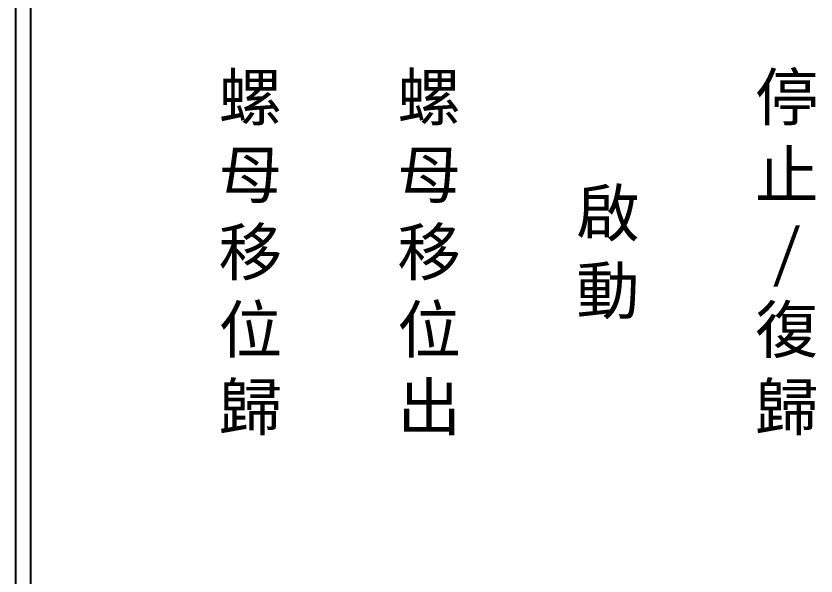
# Model space of a CAD drawing. Extents: x 325 to 612, y 3 to 207.
# Drawn here: x 325.3 to 392.4, y 50 to 97 of the extents above; entities that cross this region are included whole.
import ezdxf

# ---------------------------------------------------------------- set-up
doc = ezdxf.new("R2010")
doc.units = 0
doc.layers.add('圖框層', color=7, linetype='CONTINUOUS')
doc.layers.add('標尺寸層', color=3, linetype='CONTINUOUS')
doc.styles.add('CNS', font='romanc.shx', dxfattribs={"bigfont": 'chineset.shx'})

msp = doc.modelspace()

# ---------------------------------------------------------------- linework, layer by layer
at = {"layer": '圖框層', "color": 7}
for p, q in [((325.319, 3), (325.319, 206.969)), ((326.569, 4.25), (326.569, 205.719))]:
    msp.add_line(p, q, dxfattribs=at)

# ---------------------------------------------------------------- texts
at = {"layer": '標尺寸層', "color": 7, "char_height": 3.9, "width": 4.96081, "attachment_point": 5, "style": 'CNS'}
for s, insert in [('{\\fDFKai-SB|b0|i0|c136|p65;螺母移位歸}', (344.982, 76.973)), ('{\\fDFKai-SB|b0|i0|c136|p65;螺母移位出}', (359.982, 76.973)), ('{\\fDFKai-SB|b0|i0|c136|p65;停止\\P/\\P復歸}', (389.982, 76.973)), ('{\\fDFKai-SB|b0|i0|c136|p65;啟動}', (374.982, 76.973))]:
    msp.add_mtext(s, dxfattribs=dict(at, insert=insert))

doc.saveas('drawing.dxf')
